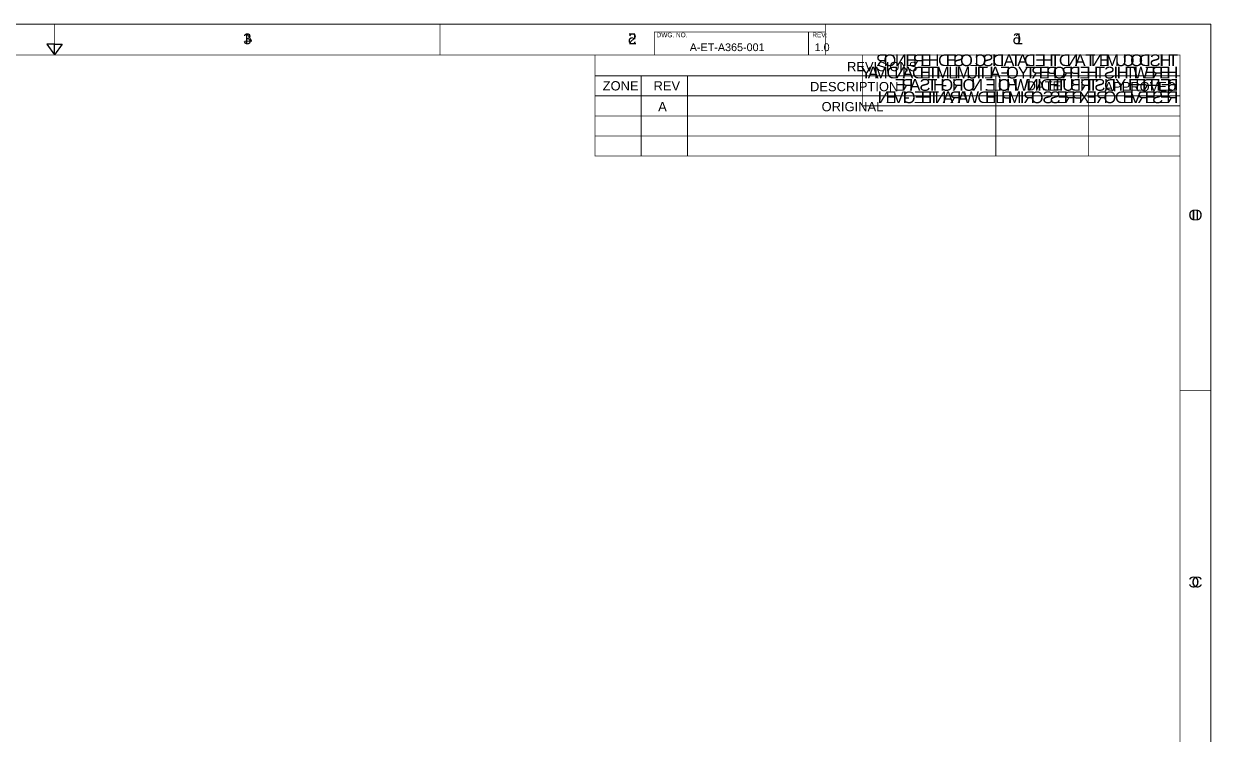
# Model space of a CAD drawing. Header units: inches. Extents: x -5.3 to 9.8, y -3.2 to 6.3.
# Drawn here: x 2.05 to 9.75, y 1.7 to 6.3 of the extents above; entities that cross this region are included whole.
import ezdxf

# ---------------------------------------------------------------- set-up
doc = ezdxf.new("R2010")
doc.units = ezdxf.units.IN
doc.header["$MEASUREMENT"] = 0
doc.layers.add('21_TITLE_BLOCK', color=56, linetype='Continuous')
doc.layers.add('22_TITLE_BLOCK_MIRRORED', color=56, linetype='Continuous')
doc.styles.add('Arial', font='', dxfattribs={"height": 0.2})
doc.styles.get('Arial').set_extended_font_data('Arial')

msp = doc.modelspace()

# ---------------------------------------------------------------- linework, layer by layer
at = {"layer": '21_TITLE_BLOCK'}
for p, q in [((2.2, 6.17), (2.25, 6.1)), ((2.25, 6.17), (2.2, 6.17)), ((2.3, 6.17), (2.25, 6.1)), ((2.25, 6.1), (2.25, 6.17)), ((2.25, 6.17), (2.3, 6.17)), ((2.25, 6.1), (2.25, 6.17))]:
    msp.add_line(p, q, dxfattribs=at)
at = {"layer": '21_TITLE_BLOCK', "const_width": 0.005}
for points in [[(-5.25, 6.3), (9.75, 6.3)], [(2.25, 6.1), (2.25, 6.3)], [(4.75, 6.1), (4.75, 6.3)], [(6.14, 6.249), (7.25, 6.249)], [(6.14, 6.1), (6.14, 6.249)], [(7.14, 6.1), (7.14, 6.249)], [(7.25, 6.1), (7.25, 6.3)], [(7.25, 6.1), (7.25, 6.249)], [(9.75, -3.2), (9.75, 6.3)], [(-5.05, 6.1), (9.55, 6.1)], [(5.755, 5.445), (5.755, 6.095)], [(9.55, -3), (9.55, 6.1)], [(5.755, 5.965), (9.548, 5.965)], [(6.055, 5.445), (6.055, 5.965)], [(6.355, 5.445), (6.355, 5.965)], [(8.355, 5.445), (8.355, 5.965)], [(8.955, 5.445), (8.955, 5.965)], [(5.755, 5.835), (9.548, 5.835)], [(5.755, 5.705), (9.548, 5.705)], [(5.755, 5.575), (9.548, 5.575)], [(5.755, 5.445), (9.548, 5.445)], [(9.55, 3.925), (9.75, 3.925)]]:
    msp.add_lwpolyline(points, dxfattribs=at)
at = {"layer": '21_TITLE_BLOCK', "const_width": 0.0025}
for points in [[(2.2487, 6.3, 1), (2.2512, 6.3, 1)], [(4.7487, 6.3, 1), (4.7512, 6.3, 1)], [(6.1387, 6.249, 1), (6.1412, 6.249, 1)], [(6.1387, 6.249, 1), (6.1412, 6.249, 1)], [(7.1387, 6.249, 1), (7.1412, 6.249, 1)], [(7.2487, 6.3, 1), (7.2512, 6.3, 1)], [(7.2487, 6.249, 1), (7.2512, 6.249, 1)], [(7.2487, 6.249, 1), (7.2512, 6.249, 1)], [(9.7487, 6.3, 1), (9.7512, 6.3, 1)], [(9.7487, 6.3, 1), (9.7512, 6.3, 1)], [(2.2487, 6.1, 1), (2.2512, 6.1, 1)], [(4.7487, 6.1, 1), (4.7512, 6.1, 1)], [(5.7537, 6.095, 1), (5.7562, 6.095, 1)], [(6.1387, 6.1, 1), (6.1412, 6.1, 1)], [(7.1387, 6.1, 1), (7.1412, 6.1, 1)], [(7.2487, 6.1, 1), (7.2512, 6.1, 1)], [(7.2487, 6.1, 1), (7.2512, 6.1, 1)], [(9.5487, 6.1, 1), (9.5512, 6.1, 1)], [(9.5487, 6.1, 1), (9.5512, 6.1, 1)], [(5.7537, 5.965, 1), (5.7562, 5.965, 1)], [(6.0537, 5.965, 1), (6.0562, 5.965, 1)], [(6.3537, 5.965, 1), (6.3562, 5.965, 1)], [(8.3537, 5.965, 1), (8.3562, 5.965, 1)], [(8.9537, 5.965, 1), (8.9562, 5.965, 1)], [(9.5467, 5.965, 1), (9.5492, 5.965, 1)], [(5.7537, 5.835, 1), (5.7562, 5.835, 1)], [(9.5467, 5.835, 1), (9.5492, 5.835, 1)], [(5.7537, 5.705, 1), (5.7562, 5.705, 1)], [(9.5467, 5.705, 1), (9.5492, 5.705, 1)], [(5.7537, 5.575, 1), (5.7562, 5.575, 1)], [(9.5467, 5.575, 1), (9.5492, 5.575, 1)], [(5.7537, 5.445, 1), (5.7562, 5.445, 1)], [(5.7537, 5.445, 1), (5.7562, 5.445, 1)], [(6.0537, 5.445, 1), (6.0562, 5.445, 1)], [(6.3537, 5.445, 1), (6.3562, 5.445, 1)], [(8.3537, 5.445, 1), (8.3562, 5.445, 1)], [(8.9537, 5.445, 1), (8.9562, 5.445, 1)], [(9.5467, 5.445, 1), (9.5492, 5.445, 1)], [(9.5487, 3.925, 1), (9.5512, 3.925, 1)], [(9.7487, 3.925, 1), (9.7512, 3.925, 1)]]:
    msp.add_lwpolyline(points, format="xyb", close=True, dxfattribs=at)
at = {"layer": '22_TITLE_BLOCK_MIRRORED'}
for p, q in [((2.2, 6.17), (2.25, 6.1)), ((2.25, 6.17), (2.2, 6.17)), ((2.3, 6.17), (2.25, 6.1)), ((2.25, 6.1), (2.25, 6.17)), ((2.25, 6.17), (2.3, 6.17)), ((2.25, 6.1), (2.25, 6.17))]:
    msp.add_line(p, q, dxfattribs=at)
at = {"layer": '22_TITLE_BLOCK_MIRRORED', "const_width": 0.005}
for points in [[(-5.25, 6.3), (9.75, 6.3)], [(2.25, 6.1), (2.25, 6.3)], [(4.75, 6.1), (4.75, 6.3)], [(7.25, 6.1), (7.25, 6.3)], [(9.75, -3.2), (9.75, 6.3)], [(-5.05, 6.1), (9.55, 6.1)], [(7.49, 6.1), (9.55, 6.1)], [(7.49, 5.77), (7.49, 6.1)], [(9.55, 5.77), (9.55, 6.1)], [(9.55, -3), (9.55, 6.1)], [(7.49, 5.77), (9.55, 5.77)], [(9.55, 3.925), (9.75, 3.925)]]:
    msp.add_lwpolyline(points, dxfattribs=at)
at = {"layer": '22_TITLE_BLOCK_MIRRORED', "const_width": 0.0025}
for points in [[(2.2487, 6.3, 1), (2.2512, 6.3, 1)], [(4.7487, 6.3, 1), (4.7512, 6.3, 1)], [(7.2487, 6.3, 1), (7.2512, 6.3, 1)], [(9.7487, 6.3, 1), (9.7512, 6.3, 1)], [(9.7487, 6.3, 1), (9.7512, 6.3, 1)], [(2.2487, 6.1, 1), (2.2512, 6.1, 1)], [(4.7487, 6.1, 1), (4.7512, 6.1, 1)], [(7.2487, 6.1, 1), (7.2512, 6.1, 1)], [(7.4887, 6.1, 1), (7.4912, 6.1, 1)], [(7.4887, 6.1, 1), (7.4912, 6.1, 1)], [(9.5487, 6.1, 1), (9.5512, 6.1, 1)], [(9.5487, 6.1, 1), (9.5512, 6.1, 1)], [(9.5487, 6.1, 1), (9.5512, 6.1, 1)], [(9.5487, 6.1, 1), (9.5512, 6.1, 1)], [(7.4887, 5.77, 1), (7.4912, 5.77, 1)], [(7.4887, 5.77, 1), (7.4912, 5.77, 1)], [(9.5487, 5.77, 1), (9.5512, 5.77, 1)], [(9.5487, 5.77, 1), (9.5512, 5.77, 1)], [(9.5487, 3.925, 1), (9.5512, 3.925, 1)], [(9.7487, 3.925, 1), (9.7512, 3.925, 1)]]:
    msp.add_lwpolyline(points, format="xyb", close=True, dxfattribs=at)

# ---------------------------------------------------------------- texts
at = {"layer": '21_TITLE_BLOCK', "style": 'Arial'}
for s, height, p in [('3', 0.07, (3.473, 6.17)), ('2', 0.07, (5.972, 6.17)), ('1', 0.07, (8.477, 6.17)), ('REVISIONS', 0.06, (7.39, 5.995)), ('ZONE', 0.06, (5.805, 5.87)), ('REV', 0.06, (6.135, 5.87)), ('DESCRIPTION', 0.06, (7.15, 5.865)), ('DATE', 0.06, (8.555, 5.87)), ('APPROVED', 0.06, (9.06, 5.865)), ('A', 0.06, (6.165, 5.735)), ('ORIGINAL', 0.06, (7.225, 5.735)), ('D', 0.07, (9.625, 5.027)), ('C', 0.07, (9.625, 2.647))]:
    msp.add_text(s, height=height, dxfattribs=at).set_placement(p)
for s, height, p in [('DWG. NO.', 0.03, (6.1551, 6.215)), ('REV:', 0.03, (7.1651, 6.215)), ('A-ET-A365-001', 0.05, (6.37, 6.125)), ('1.0', 0.05, (7.18, 6.125))]:
    msp.add_text(s, height=height, rotation=360, dxfattribs=at).set_placement(p)
at = {"layer": '22_TITLE_BLOCK_MIRRORED', "style": 'Arial', "text_generation_flag": 2}
for s, height, p in [('4', 0.07, (3.5337, 6.17)), ('5', 0.07, (6.023, 6.17)), ('6', 0.07, (8.5187, 6.17)), ('R', 0.076, (7.6542, 6.0276)), ('O', 0.076, (7.7092, 6.0276)), ('N', 0.076, (7.7776, 6.0276)), ('I', 0.076, (7.7976, 6.0276)), ('E', 0.076, (7.8442, 6.0276)), ('R', 0.076, (7.8926, 6.0276)), ('E', 0.076, (7.9393, 6.0276)), ('H', 0.076, (7.9893, 6.0276)), ('D', 0.076, (8.0576, 6.0276)), ('E', 0.076, (8.1043, 6.0276)), ('S', 0.076, (8.151, 6.0276)), ('O', 0.076, (8.206, 6.0276)), ('L', 0.076, (8.2443, 6.0276)), ('C', 0.076, (8.2944, 6.0276)), ('S', 0.076, (8.341, 6.0276)), ('D', 0.076, (8.4094, 6.0276)), ('I', 0.076, (8.3594, 6.0276)), ('A', 0.076, (8.4761, 6.0276)), ('T', 0.076, (8.5177, 6.0276)), ('A', 0.076, (8.5644, 6.0276)), ('D', 0.076, (8.6144, 6.0276)), ('E', 0.076, (8.6795, 6.0276)), ('H', 0.076, (8.7295, 6.0276)), ('T', 0.076, (8.7728, 6.0276)), ('D', 0.076, (8.8412, 6.0276)), ('N', 0.076, (8.8912, 6.0276)), ('A', 0.076, (8.9379, 6.0276)), ('T', 0.076, (9.0012, 6.0276)), ('N', 0.076, (9.0495, 6.0276)), ('E', 0.076, (9.0962, 6.0276)), ('M', 0.076, (9.1546, 6.0276)), ('U', 0.076, (9.2046, 6.0276)), ('C', 0.076, (9.2546, 6.0276)), ('O', 0.076, (9.3096, 6.0276)), ('D', 0.076, (9.3596, 6.0276)), ('S', 0.076, (9.4246, 6.0276)), ('I', 0.076, (9.4446, 6.0276)), ('H', 0.076, (9.4947, 6.0276)), ('T', 0.076, (9.538, 6.0276)), ('Y', 0.076, (7.5501, 5.9476)), ('A', 0.076, (7.5952, 5.9476)), ('M', 0.076, (7.6535, 5.9476)), ('D', 0.076, (7.7235, 5.9476)), ('N', 0.076, (7.7735, 5.9476)), ('A', 0.076, (7.8202, 5.9476)), ('D', 0.076, (7.8886, 5.9476)), ('E', 0.076, (7.9352, 5.9476)), ('T', 0.076, (7.9786, 5.9476)), ('M', 0.076, (8.0553, 5.9476)), ('I', 0.076, (7.9986, 5.9476)), ('I', 0.076, (8.0753, 5.9476)), ('L', 0.076, (8.1136, 5.9476)), ('M', 0.076, (8.1903, 5.9476)), ('U', 0.076, (8.2403, 5.9476)), ('I', 0.076, (8.2603, 5.9476)), ('T', 0.076, (8.3037, 5.9476)), ('L', 0.076, (8.3403, 5.9476)), ('A', 0.076, (8.387, 5.9476)), ('F', 0.076, (8.4504, 5.9476)), ('O', 0.076, (8.5037, 5.9476)), ('Y', 0.076, (8.5687, 5.9476)), ('T', 0.076, (8.6121, 5.9476)), ('R', 0.076, (8.6604, 5.9476)), ('E', 0.076, (8.7071, 5.9476)), ('P', 0.076, (8.7538, 5.9476)), ('O', 0.076, (8.8078, 5.9476)), ('R', 0.076, (8.8578, 5.9476)), ('P', 0.076, (8.9045, 5.9476)), ('E', 0.076, (8.9695, 5.9476)), ('H', 0.076, (9.0195, 5.9476)), ('T', 0.076, (9.0629, 5.9476)), ('S', 0.076, (9.1279, 5.9476)), ('I', 0.076, (9.1479, 5.9476)), ('H', 0.076, (9.2163, 5.9476)), ('T', 0.076, (9.2596, 5.9476)), ('W', 0.076, (9.3463, 5.9476)), ('I', 0.076, (9.2779, 5.9476)), ('E', 0.076, (9.3913, 5.9476)), ('R', 0.076, (9.4413, 5.9476)), ('E', 0.076, (9.488, 5.9476)), ('H', 0.076, (9.538, 5.9476)), ('E', 0.076, (7.7699, 5.8676)), ('R', 0.076, (7.8199, 5.8676)), ('A', 0.076, (7.8666, 5.8676)), ('S', 0.076, (7.9316, 5.8676)), ('T', 0.076, (7.975, 5.8676)), ('H', 0.076, (8.0233, 5.8676)), ('G', 0.076, (8.0783, 5.8676)), ('R', 0.076, (8.1467, 5.8676)), ('I', 0.076, (8.0983, 5.8676)), ('O', 0.076, (8.2217, 5.8676)), ('N', 0.076, (8.2717, 5.8676)), ('E', 0.076, (8.3567, 5.8676)), ('L', 0.076, (8.3951, 5.8676)), ('O', 0.076, (8.4501, 5.8676)), ('H', 0.076, (8.4984, 5.8676)), ('W', 0.076, (8.5668, 5.8676)), ('N', 0.076, (8.6335, 5.8676)), ('I', 0.076, (8.6535, 5.8676)), ('D', 0.076, (8.7218, 5.8676)), ('E', 0.076, (8.7685, 5.8676)), ('T', 0.076, (8.8118, 5.8676)), ('U', 0.076, (8.8619, 5.8676)), ('B', 0.076, (8.9085, 5.8676)), ('R', 0.076, (8.9769, 5.8676)), ('I', 0.076, (8.9285, 5.8676)), ('T', 0.076, (9.0195, 5.8676)), ('S', 0.076, (9.0662, 5.8676)), ('D', 0.076, (9.1346, 5.8676)), ('I', 0.076, (9.0846, 5.8676)), ('Y', 0.076, (9.2012, 5.8676)), ('L', 0.076, (9.2396, 5.8676)), ('E', 0.076, (9.2863, 5.8676)), ('E', 0.076, (9.3313, 5.8676)), ('R', 0.076, (9.3813, 5.8676)), ('F', 0.076, (9.4246, 5.8676)), ('E', 0.076, (9.4913, 5.8676)), ('B', 0.076, (9.538, 5.8676)), ('N', 0.076, (7.6663, 5.7876)), ('E', 0.076, (7.713, 5.7876)), ('V', 0.076, (7.7597, 5.7876)), ('G', 0.076, (7.8347, 5.7876)), ('I', 0.076, (7.7797, 5.7876)), ('E', 0.076, (7.8959, 5.7876)), ('E', 0.076, (7.9426, 5.7876)), ('T', 0.076, (7.986, 5.7876)), ('N', 0.076, (8.0343, 5.7876)), ('A', 0.076, (8.081, 5.7876)), ('R', 0.076, (8.131, 5.7876)), ('A', 0.076, (8.1777, 5.7876)), ('W', 0.076, (8.246, 5.7876)), ('D', 0.076, (8.3127, 5.7876)), ('.', 0.076, (8.3101, 5.8676)), ('E', 0.076, (8.3594, 5.7876)), ('I', 0.076, (8.3794, 5.7876)), ('L', 0.076, (8.4161, 5.7876)), ('P', 0.076, (8.4627, 5.7876)), ('M', 0.076, (8.5211, 5.7876)), ('I', 0.076, (8.5411, 5.7876)), ('R', 0.076, (8.6094, 5.7876)), ('O', 0.076, (8.6645, 5.7876)), ('S', 0.076, (8.7295, 5.7876)), ('S', 0.076, (8.7761, 5.7876)), ('E', 0.076, (8.8228, 5.7876)), ('R', 0.076, (8.8728, 5.7876)), ('P', 0.076, (8.9195, 5.7876)), ('X', 0.076, (8.9645, 5.7876)), ('E', 0.076, (9.0112, 5.7876)), ('R', 0.076, (9.0812, 5.7876)), ('O', 0.076, (9.1362, 5.7876)), ('D', 0.076, (9.2046, 5.7876)), ('E', 0.076, (9.2513, 5.7876)), ('V', 0.076, (9.2979, 5.7876)), ('R', 0.076, (9.348, 5.7876)), ('E', 0.076, (9.3946, 5.7876)), ('S', 0.076, (9.4413, 5.7876)), ('E', 0.076, (9.488, 5.7876)), ('R', 0.076, (9.538, 5.7876)), ('.', 0.076, (7.618, 5.7876)), ('D', 0.07, (9.675, 5.027)), ('C', 0.07, (9.675, 2.647))]:
    msp.add_text(s, height=height, rotation=360, dxfattribs=at).set_placement(p)

doc.saveas('drawing.dxf')
